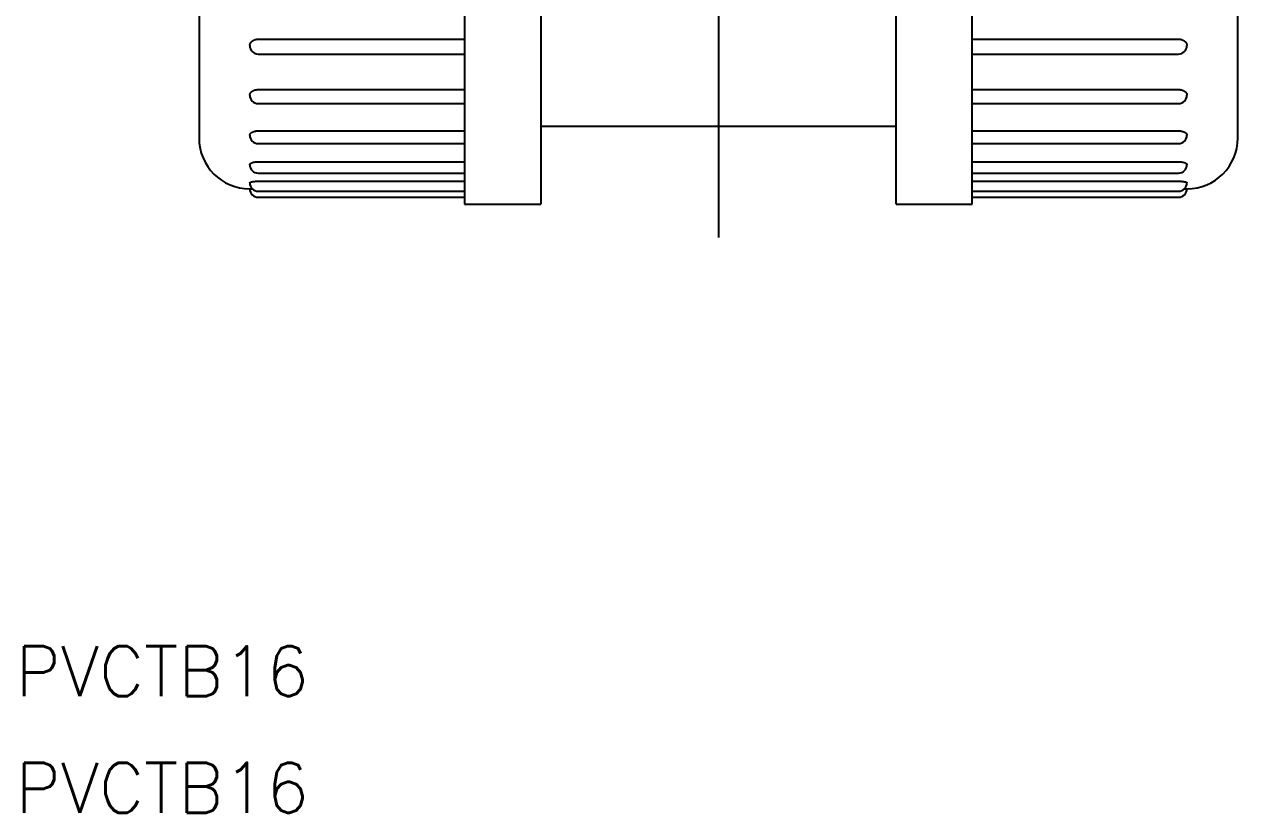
# Model space of a CAD drawing. Extents: x -169 to 27, y -62 to 55.
# Drawn here: x -154.1 to -81.2, y -61.6 to -14.2 of the extents above; entities that cross this region are included whole.
import ezdxf

# ---------------------------------------------------------------- set-up
doc = ezdxf.new("R2010")
doc.units = 0
doc.linetypes.add('CENTER', pattern=[50.8, 31.75, -6.35, 6.35, -6.35])
doc.layers.get('0').update_dxf_attribs({"linetype": 'CONTINUOUS'})
doc.layers.add('CENTER', color=1, linetype='CENTER')
doc.styles.get("Standard").update_dxf_attribs({"font": 'txt.shx', "height": 3, "bigfont": 'bigfont.shx'})

msp = doc.modelspace()

# ---------------------------------------------------------------- linework, layer by layer
at = {"color": 7, "linetype": 'CONTINUOUS'}
for p, q in [((-127.678, 25), (-127.678, -25)), ((-123.105, 25), (-123.105, -25)), ((-101.763, -25), (-101.763, 25)), ((-97.19, -25), (-97.19, 25)), ((-143.633, 21.037), (-143.633, -21.037)), ((-81.235, -21.037), (-81.235, 21.037)), ((-140.533, -15.311), (-140.523, -15.296)), ((-140.523, -15.296), (-140.512, -15.281)), ((-140.512, -15.281), (-140.5, -15.266)), ((-140.5, -15.266), (-140.487, -15.251)), ((-140.487, -15.251), (-140.473, -15.237)), ((-140.473, -15.237), (-140.457, -15.223)), ((-140.457, -15.223), (-140.441, -15.21)), ((-140.441, -15.21), (-140.425, -15.197)), ((-140.425, -15.197), (-140.409, -15.186)), ((-140.409, -15.186), (-140.392, -15.175)), ((-140.392, -15.175), (-140.374, -15.164)), ((-140.374, -15.164), (-140.356, -15.154)), ((-140.356, -15.154), (-140.336, -15.145)), ((-140.336, -15.145), (-140.317, -15.136)), ((-140.317, -15.136), (-140.296, -15.128)), ((-140.296, -15.128), (-140.275, -15.121)), ((-140.275, -15.121), (-140.254, -15.114)), ((-140.254, -15.114), (-140.232, -15.108)), ((-140.232, -15.108), (-140.21, -15.103)), ((-140.21, -15.103), (-140.187, -15.099)), ((-140.187, -15.099), (-140.165, -15.095)), ((-140.165, -15.095), (-140.142, -15.092)), ((-140.142, -15.092), (-140.12, -15.091)), ((-140.12, -15.091), (-140.098, -15.089)), ((-140.098, -15.089), (-140.076, -15.089)), ((-140.076, -15.089), (-127.678, -15.089)), ((-97.19, -15.089), (-84.792, -15.089)), ((-84.792, -15.089), (-84.77, -15.089)), ((-84.77, -15.089), (-84.748, -15.091)), ((-84.748, -15.091), (-84.725, -15.092)), ((-84.725, -15.092), (-84.703, -15.095)), ((-84.703, -15.095), (-84.68, -15.099)), ((-84.68, -15.099), (-84.658, -15.103)), ((-84.658, -15.103), (-84.636, -15.108)), ((-84.636, -15.108), (-84.614, -15.114)), ((-84.614, -15.114), (-84.593, -15.121)), ((-84.593, -15.121), (-84.572, -15.128)), ((-84.572, -15.128), (-84.551, -15.136)), ((-84.551, -15.136), (-84.531, -15.145)), ((-84.531, -15.145), (-84.512, -15.154)), ((-84.512, -15.154), (-84.493, -15.164)), ((-84.493, -15.164), (-84.476, -15.175)), ((-84.476, -15.175), (-84.459, -15.186)), ((-84.459, -15.186), (-84.443, -15.197)), ((-84.443, -15.197), (-84.426, -15.21)), ((-84.426, -15.21), (-84.41, -15.223)), ((-84.41, -15.223), (-84.395, -15.237)), ((-84.395, -15.237), (-84.381, -15.251)), ((-84.381, -15.251), (-84.368, -15.266)), ((-84.368, -15.266), (-84.356, -15.281)), ((-84.356, -15.281), (-84.345, -15.296)), ((-84.345, -15.296), (-84.335, -15.311)), ((-140.584, -15.465), (-140.582, -15.448)), ((-140.584, -15.482), (-140.584, -15.465)), ((-140.582, -15.448), (-140.58, -15.43)), ((-140.58, -15.43), (-140.576, -15.413)), ((-140.576, -15.413), (-140.572, -15.395)), ((-140.572, -15.395), (-140.566, -15.378)), ((-140.566, -15.378), (-140.559, -15.36)), ((-140.559, -15.36), (-140.551, -15.343)), ((-140.551, -15.343), (-140.543, -15.327)), ((-140.543, -15.327), (-140.533, -15.311)), ((-140.076, -15.99), (-127.678, -15.99)), ((-97.19, -15.99), (-84.792, -15.99)), ((-84.335, -15.311), (-84.325, -15.327)), ((-84.325, -15.327), (-84.316, -15.343)), ((-84.316, -15.343), (-84.309, -15.36)), ((-84.309, -15.36), (-84.302, -15.378)), ((-84.302, -15.378), (-84.296, -15.395)), ((-84.296, -15.395), (-84.291, -15.413)), ((-84.291, -15.413), (-84.288, -15.43)), ((-84.288, -15.43), (-84.285, -15.448)), ((-84.285, -15.448), (-84.284, -15.465)), ((-84.284, -15.465), (-84.283, -15.482)), ((-140.457, -18.233), (-140.441, -18.221)), ((-140.441, -18.221), (-140.425, -18.211)), ((-140.425, -18.211), (-140.409, -18.201)), ((-140.409, -18.201), (-140.392, -18.192)), ((-140.392, -18.192), (-140.374, -18.183)), ((-140.374, -18.183), (-140.356, -18.175)), ((-140.356, -18.175), (-140.336, -18.167)), ((-140.336, -18.167), (-140.317, -18.16)), ((-140.317, -18.16), (-140.296, -18.153)), ((-140.296, -18.153), (-140.275, -18.146)), ((-140.275, -18.146), (-140.254, -18.141)), ((-140.254, -18.141), (-140.232, -18.136)), ((-140.232, -18.136), (-140.21, -18.132)), ((-140.21, -18.132), (-140.187, -18.128)), ((-140.187, -18.128), (-140.165, -18.125)), ((-140.165, -18.125), (-140.142, -18.123)), ((-140.142, -18.123), (-140.12, -18.121)), ((-140.12, -18.121), (-140.098, -18.12)), ((-140.098, -18.12), (-140.076, -18.12)), ((-140.076, -18.12), (-127.678, -18.12)), ((-97.19, -18.12), (-84.792, -18.12)), ((-84.792, -18.12), (-84.77, -18.12)), ((-84.77, -18.12), (-84.748, -18.121)), ((-84.748, -18.121), (-84.725, -18.123)), ((-84.725, -18.123), (-84.703, -18.125)), ((-84.703, -18.125), (-84.68, -18.128)), ((-84.68, -18.128), (-84.658, -18.132)), ((-84.658, -18.132), (-84.636, -18.136)), ((-84.636, -18.136), (-84.614, -18.141)), ((-84.614, -18.141), (-84.593, -18.146)), ((-84.593, -18.146), (-84.572, -18.153)), ((-84.572, -18.153), (-84.551, -18.16)), ((-84.551, -18.16), (-84.531, -18.167)), ((-84.531, -18.167), (-84.512, -18.175)), ((-84.512, -18.175), (-84.493, -18.183)), ((-84.493, -18.183), (-84.476, -18.192)), ((-84.476, -18.192), (-84.459, -18.201)), ((-84.459, -18.201), (-84.443, -18.211)), ((-84.443, -18.211), (-84.426, -18.221)), ((-84.426, -18.221), (-84.41, -18.233)), ((-140.584, -18.436), (-140.582, -18.422)), ((-140.584, -18.45), (-140.584, -18.436)), ((-140.582, -18.422), (-140.58, -18.407)), ((-140.58, -18.407), (-140.576, -18.392)), ((-140.576, -18.392), (-140.572, -18.378)), ((-140.572, -18.378), (-140.566, -18.363)), ((-140.566, -18.363), (-140.559, -18.348)), ((-140.559, -18.348), (-140.551, -18.334)), ((-140.551, -18.334), (-140.543, -18.32)), ((-140.543, -18.32), (-140.533, -18.307)), ((-140.533, -18.307), (-140.523, -18.294)), ((-140.523, -18.294), (-140.512, -18.282)), ((-140.512, -18.282), (-140.5, -18.269)), ((-140.5, -18.269), (-140.487, -18.257)), ((-140.487, -18.257), (-140.473, -18.245)), ((-140.473, -18.245), (-140.457, -18.233)), ((-84.41, -18.233), (-84.395, -18.245)), ((-84.395, -18.245), (-84.381, -18.257)), ((-84.381, -18.257), (-84.368, -18.269)), ((-84.368, -18.269), (-84.356, -18.282)), ((-84.356, -18.282), (-84.345, -18.294)), ((-84.345, -18.294), (-84.335, -18.307)), ((-84.335, -18.307), (-84.325, -18.32)), ((-84.325, -18.32), (-84.316, -18.334)), ((-84.316, -18.334), (-84.309, -18.348)), ((-84.309, -18.348), (-84.302, -18.363)), ((-84.302, -18.363), (-84.296, -18.378)), ((-84.296, -18.378), (-84.291, -18.392)), ((-84.291, -18.392), (-84.288, -18.407)), ((-84.288, -18.407), (-84.285, -18.422)), ((-84.285, -18.422), (-84.284, -18.436)), ((-84.284, -18.436), (-84.283, -18.45)), ((-140.076, -18.959), (-127.678, -18.959)), ((-97.19, -18.959), (-84.792, -18.959)), ((-123.105, -20.325), (-101.763, -20.325)), ((-140.584, -20.848), (-140.582, -20.836)), ((-140.584, -20.859), (-140.584, -20.848)), ((-140.582, -20.836), (-140.58, -20.825)), ((-140.58, -20.825), (-140.576, -20.813)), ((-140.576, -20.813), (-140.572, -20.802)), ((-140.572, -20.802), (-140.566, -20.79)), ((-140.566, -20.79), (-140.559, -20.779)), ((-140.559, -20.779), (-140.551, -20.768)), ((-140.551, -20.768), (-140.543, -20.757)), ((-140.543, -20.757), (-140.533, -20.747)), ((-140.533, -20.747), (-140.523, -20.736)), ((-140.523, -20.736), (-140.512, -20.727)), ((-140.512, -20.727), (-140.5, -20.717)), ((-140.5, -20.717), (-140.487, -20.707)), ((-140.487, -20.707), (-140.473, -20.698)), ((-140.473, -20.698), (-140.457, -20.689)), ((-140.457, -20.689), (-140.441, -20.68)), ((-140.441, -20.68), (-140.425, -20.671)), ((-140.425, -20.671), (-140.409, -20.664)), ((-140.409, -20.664), (-140.392, -20.657)), ((-140.392, -20.657), (-140.374, -20.65)), ((-140.374, -20.65), (-140.356, -20.643)), ((-140.356, -20.643), (-140.336, -20.637)), ((-140.336, -20.637), (-140.317, -20.631)), ((-140.317, -20.631), (-140.296, -20.626)), ((-140.296, -20.626), (-140.275, -20.621)), ((-140.275, -20.621), (-140.254, -20.616)), ((-140.254, -20.616), (-140.232, -20.612)), ((-140.232, -20.612), (-140.21, -20.609)), ((-140.21, -20.609), (-140.187, -20.606)), ((-140.187, -20.606), (-140.165, -20.604)), ((-140.165, -20.604), (-140.142, -20.602)), ((-140.142, -20.602), (-140.12, -20.601)), ((-140.12, -20.601), (-140.098, -20.6)), ((-140.098, -20.6), (-140.076, -20.6)), ((-140.076, -20.6), (-127.678, -20.6)), ((-97.19, -20.6), (-84.792, -20.6)), ((-84.792, -20.6), (-84.77, -20.6)), ((-84.77, -20.6), (-84.748, -20.601)), ((-84.748, -20.601), (-84.725, -20.602)), ((-84.725, -20.602), (-84.703, -20.604)), ((-84.703, -20.604), (-84.68, -20.606)), ((-84.68, -20.606), (-84.658, -20.609)), ((-84.658, -20.609), (-84.636, -20.612)), ((-84.636, -20.612), (-84.614, -20.616)), ((-84.614, -20.616), (-84.593, -20.621)), ((-84.593, -20.621), (-84.572, -20.626)), ((-84.572, -20.626), (-84.551, -20.631)), ((-84.551, -20.631), (-84.531, -20.637)), ((-84.531, -20.637), (-84.512, -20.643)), ((-84.512, -20.643), (-84.493, -20.65)), ((-84.493, -20.65), (-84.476, -20.657)), ((-84.476, -20.657), (-84.459, -20.664)), ((-84.459, -20.664), (-84.443, -20.671)), ((-84.443, -20.671), (-84.426, -20.68)), ((-84.426, -20.68), (-84.41, -20.689)), ((-84.41, -20.689), (-84.395, -20.698)), ((-84.395, -20.698), (-84.381, -20.707)), ((-84.381, -20.707), (-84.368, -20.717)), ((-84.368, -20.717), (-84.356, -20.727)), ((-84.356, -20.727), (-84.345, -20.736)), ((-84.345, -20.736), (-84.335, -20.747)), ((-84.335, -20.747), (-84.325, -20.757)), ((-84.325, -20.757), (-84.316, -20.768)), ((-84.316, -20.768), (-84.309, -20.779)), ((-84.309, -20.779), (-84.302, -20.79)), ((-84.302, -20.79), (-84.296, -20.802)), ((-84.296, -20.802), (-84.291, -20.813)), ((-84.291, -20.813), (-84.288, -20.825)), ((-84.288, -20.825), (-84.285, -20.836)), ((-84.285, -20.836), (-84.284, -20.848)), ((-84.284, -20.848), (-84.283, -20.859)), ((-140.076, -21.367), (-127.678, -21.367)), ((-97.19, -21.367), (-84.792, -21.367)), ((-140.576, -22.602), (-140.572, -22.594)), ((-140.572, -22.594), (-140.566, -22.586)), ((-140.566, -22.586), (-140.559, -22.578)), ((-140.559, -22.578), (-140.551, -22.571)), ((-140.551, -22.571), (-140.543, -22.563)), ((-140.543, -22.563), (-140.533, -22.556)), ((-140.533, -22.556), (-140.523, -22.549)), ((-140.523, -22.549), (-140.512, -22.542)), ((-140.512, -22.542), (-140.5, -22.536)), ((-140.5, -22.536), (-140.487, -22.529)), ((-140.487, -22.529), (-140.473, -22.522)), ((-140.473, -22.522), (-140.457, -22.516)), ((-140.457, -22.516), (-140.441, -22.51)), ((-140.441, -22.51), (-140.425, -22.504)), ((-140.425, -22.504), (-140.409, -22.499)), ((-140.409, -22.499), (-140.392, -22.494)), ((-140.392, -22.494), (-140.374, -22.489)), ((-140.374, -22.489), (-140.356, -22.484)), ((-140.356, -22.484), (-140.336, -22.48)), ((-140.336, -22.48), (-140.317, -22.476)), ((-140.317, -22.476), (-140.296, -22.472)), ((-140.296, -22.472), (-140.275, -22.469)), ((-140.275, -22.469), (-140.254, -22.466)), ((-140.254, -22.466), (-140.232, -22.463)), ((-140.232, -22.463), (-140.21, -22.46)), ((-140.21, -22.46), (-140.187, -22.458)), ((-140.187, -22.458), (-140.165, -22.457)), ((-140.165, -22.457), (-140.142, -22.456)), ((-140.142, -22.456), (-140.12, -22.455)), ((-140.12, -22.455), (-140.098, -22.454)), ((-140.098, -22.454), (-140.076, -22.454)), ((-140.076, -22.454), (-127.678, -22.454)), ((-97.19, -22.454), (-84.792, -22.454)), ((-84.792, -22.454), (-84.77, -22.454)), ((-84.77, -22.454), (-84.748, -22.455)), ((-84.748, -22.455), (-84.725, -22.456)), ((-84.725, -22.456), (-84.703, -22.457)), ((-84.703, -22.457), (-84.68, -22.458)), ((-84.68, -22.458), (-84.658, -22.46)), ((-84.658, -22.46), (-84.636, -22.463)), ((-84.636, -22.463), (-84.614, -22.466)), ((-84.614, -22.466), (-84.593, -22.469)), ((-84.593, -22.469), (-84.572, -22.472)), ((-84.572, -22.472), (-84.551, -22.476)), ((-84.551, -22.476), (-84.531, -22.48)), ((-84.531, -22.48), (-84.512, -22.484)), ((-84.512, -22.484), (-84.493, -22.489)), ((-84.493, -22.489), (-84.476, -22.494)), ((-84.476, -22.494), (-84.459, -22.499)), ((-84.459, -22.499), (-84.443, -22.504)), ((-84.443, -22.504), (-84.426, -22.51)), ((-84.426, -22.51), (-84.41, -22.516)), ((-84.41, -22.516), (-84.395, -22.522)), ((-84.395, -22.522), (-84.381, -22.529)), ((-84.381, -22.529), (-84.368, -22.536)), ((-84.368, -22.536), (-84.356, -22.542)), ((-84.356, -22.542), (-84.345, -22.549)), ((-84.345, -22.549), (-84.335, -22.556)), ((-84.335, -22.556), (-84.325, -22.563)), ((-84.325, -22.563), (-84.316, -22.571)), ((-84.316, -22.571), (-84.309, -22.578)), ((-84.309, -22.578), (-84.302, -22.586)), ((-84.302, -22.586), (-84.296, -22.594)), ((-84.296, -22.594), (-84.291, -22.602)), ((-140.584, -22.625), (-140.582, -22.618)), ((-140.584, -22.633), (-140.584, -22.625)), ((-140.582, -22.618), (-140.58, -22.61)), ((-140.58, -22.61), (-140.576, -22.602)), ((-140.076, -23.141), (-127.678, -23.141)), ((-97.19, -23.141), (-84.792, -23.141)), ((-84.291, -22.602), (-84.288, -22.61)), ((-84.288, -22.61), (-84.285, -22.618)), ((-84.285, -22.618), (-84.284, -22.625)), ((-84.284, -22.625), (-84.283, -22.633)), ((-140.584, -23.716), (-140.582, -23.712)), ((-140.584, -23.719), (-140.584, -23.716)), ((-140.582, -23.712), (-140.58, -23.708)), ((-140.58, -23.708), (-140.576, -23.704)), ((-140.576, -23.704), (-140.572, -23.7)), ((-140.572, -23.7), (-140.566, -23.696)), ((-140.566, -23.696), (-140.559, -23.691)), ((-140.559, -23.691), (-140.551, -23.688)), ((-140.551, -23.688), (-140.543, -23.684)), ((-140.543, -23.684), (-140.533, -23.68)), ((-140.533, -23.68), (-140.523, -23.676)), ((-140.523, -23.676), (-140.512, -23.673)), ((-140.512, -23.673), (-140.5, -23.669)), ((-140.5, -23.669), (-140.487, -23.666)), ((-140.487, -23.666), (-140.473, -23.662)), ((-140.473, -23.662), (-140.457, -23.659)), ((-140.457, -23.659), (-140.441, -23.656)), ((-140.441, -23.656), (-140.425, -23.653)), ((-140.425, -23.653), (-140.409, -23.65)), ((-140.409, -23.65), (-140.392, -23.647)), ((-140.392, -23.647), (-140.374, -23.645)), ((-140.374, -23.645), (-140.356, -23.642)), ((-140.356, -23.642), (-140.336, -23.64)), ((-140.336, -23.64), (-140.317, -23.638)), ((-140.317, -23.638), (-140.296, -23.636)), ((-140.296, -23.636), (-140.275, -23.634)), ((-140.275, -23.634), (-140.254, -23.632)), ((-140.254, -23.632), (-140.232, -23.631)), ((-140.232, -23.631), (-140.21, -23.629)), ((-140.21, -23.629), (-140.187, -23.628)), ((-140.187, -23.628), (-140.165, -23.627)), ((-140.165, -23.627), (-140.142, -23.627)), ((-140.142, -23.627), (-140.12, -23.626)), ((-140.12, -23.626), (-140.098, -23.626)), ((-140.098, -23.626), (-140.076, -23.626)), ((-140.076, -23.626), (-127.678, -23.626)), ((-97.19, -23.626), (-84.792, -23.626)), ((-84.792, -23.626), (-84.77, -23.626)), ((-84.77, -23.626), (-84.748, -23.626)), ((-84.748, -23.626), (-84.725, -23.627)), ((-84.725, -23.627), (-84.703, -23.627)), ((-84.703, -23.627), (-84.68, -23.628)), ((-84.68, -23.628), (-84.658, -23.629)), ((-84.658, -23.629), (-84.636, -23.631)), ((-84.636, -23.631), (-84.614, -23.632)), ((-84.614, -23.632), (-84.593, -23.634)), ((-84.593, -23.634), (-84.572, -23.636)), ((-84.572, -23.636), (-84.551, -23.638)), ((-84.551, -23.638), (-84.531, -23.64)), ((-84.531, -23.64), (-84.512, -23.642)), ((-84.512, -23.642), (-84.493, -23.645)), ((-84.493, -23.645), (-84.476, -23.647)), ((-84.476, -23.647), (-84.459, -23.65)), ((-84.459, -23.65), (-84.443, -23.653)), ((-84.443, -23.653), (-84.426, -23.656)), ((-84.426, -23.656), (-84.41, -23.659)), ((-84.41, -23.659), (-84.395, -23.662)), ((-84.395, -23.662), (-84.381, -23.666)), ((-84.381, -23.666), (-84.368, -23.669)), ((-84.368, -23.669), (-84.356, -23.673)), ((-84.356, -23.673), (-84.345, -23.676)), ((-84.345, -23.676), (-84.335, -23.68)), ((-84.335, -23.68), (-84.325, -23.684)), ((-84.325, -23.684), (-84.316, -23.688)), ((-84.316, -23.688), (-84.309, -23.691)), ((-84.309, -23.691), (-84.302, -23.696)), ((-84.302, -23.696), (-84.296, -23.7)), ((-84.296, -23.7), (-84.291, -23.704)), ((-84.291, -23.704), (-84.288, -23.708)), ((-84.288, -23.708), (-84.285, -23.712)), ((-84.285, -23.712), (-84.284, -23.716)), ((-84.284, -23.716), (-84.283, -23.719)), ((-140.584, -24.085), (-140.583, -24.085)), ((-140.584, -24.085), (-140.584, -24.085)), ((-140.584, -24.085), (-140.584, -24.085)), ((-140.583, -24.085), (-140.582, -24.085)), ((-140.582, -24.085), (-140.581, -24.085)), ((-140.581, -24.085), (-140.58, -24.085)), ((-140.58, -24.085), (-140.578, -24.085)), ((-140.578, -24.085), (-140.576, -24.085)), ((-140.576, -24.085), (-140.574, -24.085)), ((-140.574, -24.085), (-140.571, -24.085)), ((-140.571, -24.085), (-140.569, -24.085)), ((-140.569, -24.085), (-140.566, -24.085)), ((-140.566, -24.085), (-140.562, -24.085)), ((-140.562, -24.085), (-140.559, -24.085)), ((-140.559, -24.085), (-140.555, -24.085)), ((-140.555, -24.085), (-140.551, -24.085)), ((-140.551, -24.085), (-140.547, -24.085)), ((-140.547, -24.085), (-140.542, -24.085)), ((-140.542, -24.085), (-140.537, -24.084)), ((-140.537, -24.084), (-140.533, -24.084)), ((-140.533, -24.084), (-140.527, -24.084)), ((-140.527, -24.084), (-140.522, -24.084)), ((-140.522, -24.084), (-140.517, -24.084)), ((-140.517, -24.084), (-140.511, -24.084)), ((-140.511, -24.084), (-140.505, -24.084)), ((-140.505, -24.084), (-140.499, -24.084)), ((-140.499, -24.084), (-140.493, -24.084)), ((-140.493, -24.084), (-140.486, -24.083)), ((-140.486, -24.083), (-140.479, -24.083)), ((-140.479, -24.083), (-140.471, -24.083)), ((-140.471, -24.083), (-140.464, -24.083)), ((-140.464, -24.083), (-140.456, -24.083)), ((-140.456, -24.083), (-140.448, -24.083)), ((-140.448, -24.083), (-140.44, -24.083)), ((-140.44, -24.083), (-140.432, -24.083)), ((-140.076, -24.228), (-127.678, -24.228)), ((-140.076, -24.593), (-127.678, -24.593)), ((-97.19, -24.228), (-84.792, -24.228)), ((-97.19, -24.593), (-84.792, -24.593)), ((-84.436, -24.083), (-84.428, -24.083)), ((-84.428, -24.083), (-84.42, -24.083)), ((-84.42, -24.083), (-84.412, -24.083)), ((-84.412, -24.083), (-84.404, -24.083)), ((-84.404, -24.083), (-84.396, -24.083)), ((-84.396, -24.083), (-84.389, -24.083)), ((-84.389, -24.083), (-84.382, -24.083)), ((-84.382, -24.083), (-84.375, -24.084)), ((-84.375, -24.084), (-84.369, -24.084)), ((-84.369, -24.084), (-84.362, -24.084)), ((-84.362, -24.084), (-84.356, -24.084)), ((-84.356, -24.084), (-84.351, -24.084)), ((-84.351, -24.084), (-84.345, -24.084)), ((-84.345, -24.084), (-84.34, -24.084)), ((-84.34, -24.084), (-84.335, -24.084)), ((-84.335, -24.084), (-84.33, -24.084)), ((-84.33, -24.084), (-84.326, -24.085)), ((-84.326, -24.085), (-84.321, -24.085)), ((-84.321, -24.085), (-84.317, -24.085)), ((-84.317, -24.085), (-84.313, -24.085)), ((-84.313, -24.085), (-84.309, -24.085)), ((-84.309, -24.085), (-84.305, -24.085)), ((-84.305, -24.085), (-84.302, -24.085)), ((-84.302, -24.085), (-84.299, -24.085)), ((-84.299, -24.085), (-84.296, -24.085)), ((-84.296, -24.085), (-84.294, -24.085)), ((-84.294, -24.085), (-84.292, -24.085)), ((-84.292, -24.085), (-84.29, -24.085)), ((-84.29, -24.085), (-84.288, -24.085)), ((-84.288, -24.085), (-84.287, -24.085)), ((-84.287, -24.085), (-84.285, -24.085)), ((-84.285, -24.085), (-84.284, -24.085)), ((-84.285, -24.085), (-84.285, -24.085)), ((-84.284, -24.085), (-84.283, -24.085)), ((-84.284, -24.085), (-84.284, -24.085)), ((-127.678, -25), (-123.105, -25)), ((-101.763, -25), (-97.19, -25))]:
    msp.add_line(p, q, dxfattribs=at)
for centre, radius, start, end in [((-140.076, -15.482), 0.508, 180, 270), ((-84.792, -15.482), 0.508, 270, 0), ((-140.076, -18.45), 0.508, 180, 270), ((-84.792, -18.45), 0.508, 270, 0), ((-140.584, -21.037), 3.049, 180, 270), ((-140.076, -20.859), 0.508, 180, 270), ((-84.792, -20.859), 0.508, 270, 0), ((-84.283, -21.037), 3.049, 270, 0), ((-140.076, -22.633), 0.508, 180, 270), ((-84.792, -22.633), 0.508, 270, 0), ((-140.076, -23.719), 0.508, 180, 270), ((-84.792, -23.719), 0.508, 270, 0), ((-140.076, -24.085), 0.508, 180, 270), ((-84.792, -24.085), 0.508, 270, 0)]:
    msp.add_arc(centre, radius, start, end, dxfattribs=at)
at = {"layer": 'CENTER', "color": 1, "linetype": 'CENTER'}
msp.add_line((-112.434, 55), (-112.434, -27), dxfattribs=at)

# ---------------------------------------------------------------- texts
at = {"color": 7, "linetype": 'CONTINUOUS'}
for p in [(-154.647, -54.564), (-154.647, -61.564)]:
    msp.add_text('PVCTB16', height=3, dxfattribs=at).set_placement(p)

doc.saveas('drawing.dxf')
